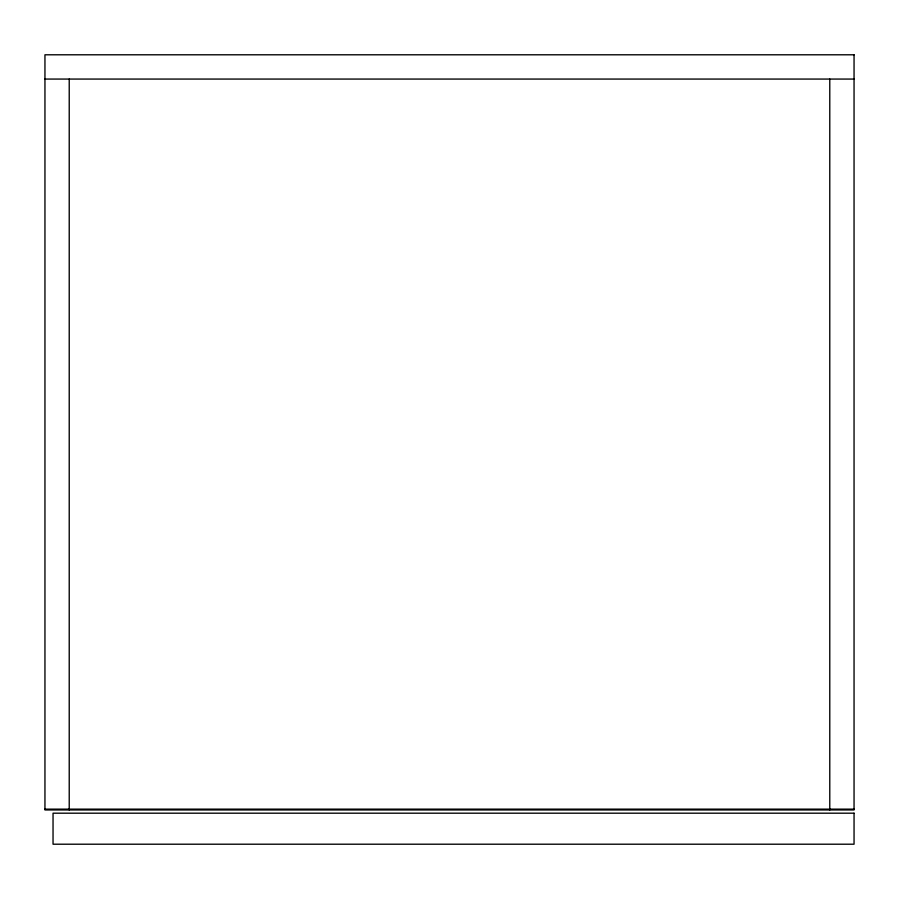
<?xml version="1.0" encoding="UTF-8"?>
<svg xmlns="http://www.w3.org/2000/svg" width="899" height="899" viewBox="0 0 899 899"><rect width="100%" height="100%" fill="white"/><g stroke="black" fill="none" stroke-linecap="round" stroke-linejoin="round"><path stroke-width="1.35" d="M44.95 79.067L854.05 79.067M44.95 809.145L854.05 809.145M829.777 79.067L829.777 809.954M69.223 79.067L69.223 809.954M854.05 54.794L44.95 54.794L44.95 809.954L854.05 809.954L854.05 54.794M854.05 813.19L53.041 813.19L53.041 844.206L854.05 844.206L854.05 813.19"/></g></svg>
